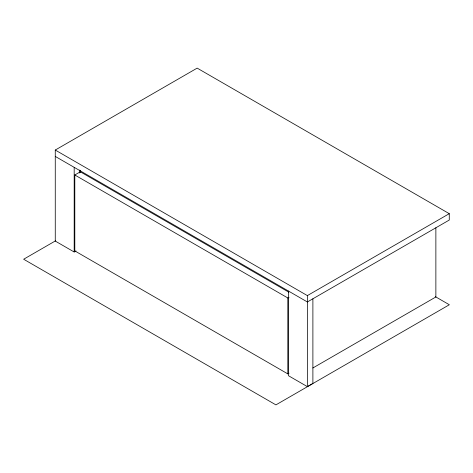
<?xml version="1.0" encoding="UTF-8"?>
<svg xmlns="http://www.w3.org/2000/svg" width="473" height="473" viewBox="0 0 473 473"><rect width="100%" height="100%" fill="white"/><g stroke="black" fill="none" stroke-linecap="round" stroke-linejoin="round"><path stroke-width="0.71" d="M76.023 250.938L74.184 251.997L55.264 241.076L55.264 150.047L197.164 68.118L449.273 213.672L449.273 220.046L307.373 301.969L55.264 156.415M289.044 373.179L287.821 373.883L74.811 250.909L74.811 174.986L80.333 171.8L288.861 292.196M55.648 240.763L23.65 259.234L275.919 404.882L449.35 304.748L435.302 296.636M74.811 174.986L287.821 297.966L289.044 297.257M55.264 150.047L307.373 295.601L449.273 213.672M312.872 367.976L435.87 296.967L435.87 227.767M288.453 291.049L288.453 375.704L307.373 386.63L312.89 383.443L312.89 298.788M307.373 295.601L307.373 386.63M287.821 297.966L287.821 373.883M80.333 170.345L80.333 172.527M79.701 170.044L79.701 172.988M74.184 167.341L74.184 251.997"/></g></svg>
